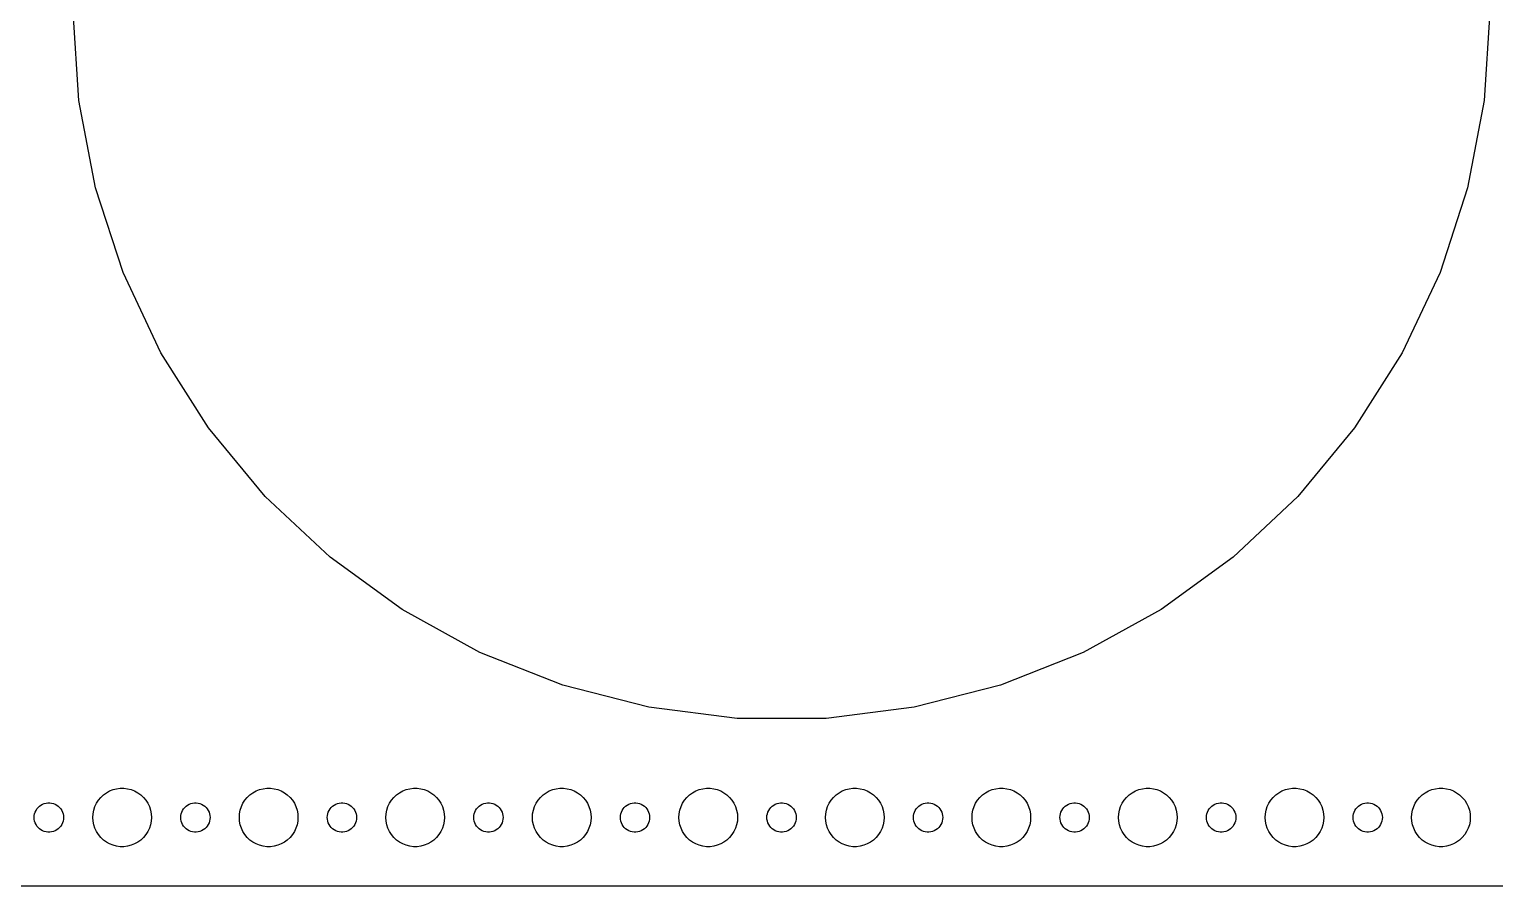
# Model space of a CAD drawing. Header units: metres. Extents: x -314 to 314, y -89 to 89.
# Drawn here: x -152 to -2, y -89.5 to -1.8 of the extents above; entities that cross this region are included whole.
import ezdxf

# ---------------------------------------------------------------- set-up
doc = ezdxf.new("R2010")
doc.units = ezdxf.units.M

msp = doc.modelspace()

# ---------------------------------------------------------------- linework, layer by layer
for p, q in [((-146.928, -9.08665), (-147.5, 0)), ((-2.5, 0), (-3.07167, -9.08665)), ((-145.222, -18.03), (-146.928, -9.08665)), ((-3.07167, -9.08665), (-4.77771, -18.03)), ((-142.409, -26.689), (-145.222, -18.03)), ((-4.77771, -18.03), (-7.5912, -26.689)), ((-138.532, -34.9271), (-142.409, -26.689)), ((-7.5912, -26.689), (-11.4678, -34.9271)), ((-133.654, -42.6144), (-138.532, -34.9271)), ((-11.4678, -34.9271), (-16.3463, -42.6144)), ((-127.85, -49.6297), (-133.654, -42.6144)), ((-16.3463, -42.6144), (-22.1498, -49.6297)), ((-121.213, -55.8622), (-127.85, -49.6297)), ((-22.1498, -49.6297), (-28.7868, -55.8622)), ((-113.847, -61.2138), (-121.213, -55.8622)), ((-28.7868, -55.8622), (-36.1526, -61.2138)), ((-105.869, -65.6), (-113.847, -61.2138)), ((-36.1526, -61.2138), (-44.131, -65.6)), ((-97.4037, -68.9516), (-105.869, -65.6)), ((-44.131, -65.6), (-52.5963, -68.9516)), ((-88.5851, -71.2158), (-97.4037, -68.9516)), ((-52.5963, -68.9516), (-61.4149, -71.2158)), ((-79.5523, -72.3569), (-88.5851, -71.2158)), ((-61.4149, -71.2158), (-70.4477, -72.3569)), ((-70.4477, -72.3569), (-79.5523, -72.3569)), ((-145.129, -81.0547), (-144.927, -80.7366)), ((-144.927, -80.7366), (-144.687, -80.4464)), ((-144.687, -80.4464), (-144.412, -80.1885)), ((-144.412, -80.1885), (-144.107, -79.967)), ((-144.107, -79.967), (-143.777, -79.7855)), ((-143.777, -79.7855), (-143.427, -79.6468)), ((-143.427, -79.6468), (-143.062, -79.5531)), ((-143.062, -79.5531), (-142.688, -79.5059)), ((-142.688, -79.5059), (-142.312, -79.5059)), ((-142.312, -79.5059), (-141.938, -79.5531)), ((-141.938, -79.5531), (-141.573, -79.6468)), ((-141.573, -79.6468), (-141.223, -79.7855)), ((-141.223, -79.7855), (-140.893, -79.967)), ((-140.893, -79.967), (-140.588, -80.1885)), ((-140.588, -80.1885), (-140.313, -80.4464)), ((-140.313, -80.4464), (-140.073, -80.7366)), ((-140.073, -80.7366), (-139.871, -81.0547)), ((-130.129, -81.0547), (-129.927, -80.7366)), ((-129.927, -80.7366), (-129.687, -80.4464)), ((-129.687, -80.4464), (-129.412, -80.1885)), ((-129.412, -80.1885), (-129.107, -79.967)), ((-129.107, -79.967), (-128.777, -79.7855)), ((-128.777, -79.7855), (-128.427, -79.6468)), ((-128.427, -79.6468), (-128.062, -79.5531)), ((-128.062, -79.5531), (-127.688, -79.5059)), ((-127.688, -79.5059), (-127.312, -79.5059)), ((-127.312, -79.5059), (-126.938, -79.5531)), ((-126.938, -79.5531), (-126.573, -79.6468)), ((-126.573, -79.6468), (-126.223, -79.7855)), ((-126.223, -79.7855), (-125.893, -79.967)), ((-125.893, -79.967), (-125.588, -80.1885)), ((-125.588, -80.1885), (-125.313, -80.4464)), ((-125.313, -80.4464), (-125.073, -80.7366)), ((-125.073, -80.7366), (-124.871, -81.0547)), ((-115.129, -81.0547), (-114.927, -80.7366)), ((-114.927, -80.7366), (-114.687, -80.4464)), ((-114.687, -80.4464), (-114.412, -80.1885)), ((-114.412, -80.1885), (-114.107, -79.967)), ((-114.107, -79.967), (-113.777, -79.7855)), ((-113.777, -79.7855), (-113.427, -79.6468)), ((-113.427, -79.6468), (-113.062, -79.5531)), ((-113.062, -79.5531), (-112.688, -79.5059)), ((-112.688, -79.5059), (-112.312, -79.5059)), ((-112.312, -79.5059), (-111.938, -79.5531)), ((-111.938, -79.5531), (-111.573, -79.6468)), ((-111.573, -79.6468), (-111.223, -79.7855)), ((-111.223, -79.7855), (-110.893, -79.967)), ((-110.893, -79.967), (-110.588, -80.1885)), ((-110.588, -80.1885), (-110.313, -80.4464)), ((-110.313, -80.4464), (-110.073, -80.7366)), ((-110.073, -80.7366), (-109.871, -81.0547)), ((-100.129, -81.0547), (-99.927, -80.7366)), ((-99.927, -80.7366), (-99.6869, -80.4464)), ((-99.6869, -80.4464), (-99.4123, -80.1885)), ((-99.4123, -80.1885), (-99.1075, -79.967)), ((-99.1075, -79.967), (-98.7773, -79.7855)), ((-98.7773, -79.7855), (-98.427, -79.6468)), ((-98.427, -79.6468), (-98.0621, -79.5531)), ((-98.0621, -79.5531), (-97.6884, -79.5059)), ((-97.6884, -79.5059), (-97.3116, -79.5059)), ((-97.3116, -79.5059), (-96.9379, -79.5531)), ((-96.9379, -79.5531), (-96.573, -79.6468)), ((-96.573, -79.6468), (-96.2227, -79.7855)), ((-96.2227, -79.7855), (-95.8925, -79.967)), ((-95.8925, -79.967), (-95.5877, -80.1885)), ((-95.5877, -80.1885), (-95.3131, -80.4464)), ((-95.3131, -80.4464), (-95.073, -80.7366)), ((-95.073, -80.7366), (-94.8711, -81.0547)), ((-85.1289, -81.0547), (-84.927, -80.7366)), ((-84.927, -80.7366), (-84.6869, -80.4464)), ((-84.6869, -80.4464), (-84.4123, -80.1885)), ((-84.4123, -80.1885), (-84.1075, -79.967)), ((-84.1075, -79.967), (-83.7773, -79.7855)), ((-83.7773, -79.7855), (-83.427, -79.6468)), ((-83.427, -79.6468), (-83.0621, -79.5531)), ((-83.0621, -79.5531), (-82.6884, -79.5059)), ((-82.6884, -79.5059), (-82.3116, -79.5059)), ((-82.3116, -79.5059), (-81.9379, -79.5531)), ((-81.9379, -79.5531), (-81.573, -79.6468)), ((-81.573, -79.6468), (-81.2227, -79.7855)), ((-81.2227, -79.7855), (-80.8925, -79.967)), ((-80.8925, -79.967), (-80.5877, -80.1885)), ((-80.5877, -80.1885), (-80.3131, -80.4464)), ((-80.3131, -80.4464), (-80.073, -80.7366)), ((-80.073, -80.7366), (-79.8711, -81.0547)), ((-70.1289, -81.0547), (-69.927, -80.7366)), ((-69.927, -80.7366), (-69.6869, -80.4464)), ((-69.6869, -80.4464), (-69.4123, -80.1885)), ((-69.4123, -80.1885), (-69.1075, -79.967)), ((-69.1075, -79.967), (-68.7773, -79.7855)), ((-68.7773, -79.7855), (-68.427, -79.6468)), ((-68.427, -79.6468), (-68.0621, -79.5531)), ((-68.0621, -79.5531), (-67.6884, -79.5059)), ((-67.6884, -79.5059), (-67.3116, -79.5059)), ((-67.3116, -79.5059), (-66.9379, -79.5531)), ((-66.9379, -79.5531), (-66.573, -79.6468)), ((-66.573, -79.6468), (-66.2227, -79.7855)), ((-66.2227, -79.7855), (-65.8925, -79.967)), ((-65.8925, -79.967), (-65.5877, -80.1885)), ((-65.5877, -80.1885), (-65.3131, -80.4464)), ((-65.3131, -80.4464), (-65.073, -80.7366)), ((-65.073, -80.7366), (-64.8711, -81.0547)), ((-55.1289, -81.0547), (-54.927, -80.7366)), ((-54.927, -80.7366), (-54.6869, -80.4464)), ((-54.6869, -80.4464), (-54.4123, -80.1885)), ((-54.4123, -80.1885), (-54.1075, -79.967)), ((-54.1075, -79.967), (-53.7773, -79.7855)), ((-53.7773, -79.7855), (-53.427, -79.6468)), ((-53.427, -79.6468), (-53.0621, -79.5531)), ((-53.0621, -79.5531), (-52.6884, -79.5059)), ((-52.6884, -79.5059), (-52.3116, -79.5059)), ((-52.3116, -79.5059), (-51.9379, -79.5531)), ((-51.9379, -79.5531), (-51.5729, -79.6468)), ((-51.5729, -79.6468), (-51.2227, -79.7855)), ((-51.2227, -79.7855), (-50.8925, -79.967)), ((-50.8925, -79.967), (-50.5877, -80.1885)), ((-50.5877, -80.1885), (-50.3131, -80.4464)), ((-50.3131, -80.4464), (-50.0729, -80.7366)), ((-50.0729, -80.7366), (-49.8711, -81.0547)), ((-40.1289, -81.0547), (-39.927, -80.7366)), ((-39.927, -80.7366), (-39.6869, -80.4464)), ((-39.6869, -80.4464), (-39.4123, -80.1885)), ((-39.4123, -80.1885), (-39.1075, -79.967)), ((-39.1075, -79.967), (-38.7773, -79.7855)), ((-38.7773, -79.7855), (-38.427, -79.6468)), ((-38.427, -79.6468), (-38.0621, -79.5531)), ((-38.0621, -79.5531), (-37.6884, -79.5059)), ((-37.6884, -79.5059), (-37.3116, -79.5059)), ((-37.3116, -79.5059), (-36.9379, -79.5531)), ((-36.9379, -79.5531), (-36.5729, -79.6468)), ((-36.5729, -79.6468), (-36.2227, -79.7855)), ((-36.2227, -79.7855), (-35.8925, -79.967)), ((-35.8925, -79.967), (-35.5877, -80.1885)), ((-35.5877, -80.1885), (-35.3131, -80.4464)), ((-35.3131, -80.4464), (-35.0729, -80.7366)), ((-35.0729, -80.7366), (-34.8711, -81.0547)), ((-25.1289, -81.0547), (-24.927, -80.7366)), ((-24.927, -80.7366), (-24.6869, -80.4464)), ((-24.6869, -80.4464), (-24.4123, -80.1885)), ((-24.4123, -80.1885), (-24.1075, -79.967)), ((-24.1075, -79.967), (-23.7773, -79.7855)), ((-23.7773, -79.7855), (-23.427, -79.6468)), ((-23.427, -79.6468), (-23.0621, -79.5531)), ((-23.0621, -79.5531), (-22.6884, -79.5059)), ((-22.6884, -79.5059), (-22.3116, -79.5059)), ((-22.3116, -79.5059), (-21.9379, -79.5531)), ((-21.9379, -79.5531), (-21.5729, -79.6468)), ((-21.5729, -79.6468), (-21.2227, -79.7855)), ((-21.2227, -79.7855), (-20.8925, -79.967)), ((-20.8925, -79.967), (-20.5877, -80.1885)), ((-20.5877, -80.1885), (-20.3131, -80.4464)), ((-20.3131, -80.4464), (-20.0729, -80.7366)), ((-20.0729, -80.7366), (-19.8711, -81.0547)), ((-10.1289, -81.0547), (-9.92705, -80.7366)), ((-9.92705, -80.7366), (-9.6869, -80.4464)), ((-9.6869, -80.4464), (-9.41226, -80.1885)), ((-9.41226, -80.1885), (-9.10747, -79.967)), ((-9.10747, -79.967), (-8.77733, -79.7855)), ((-8.77733, -79.7855), (-8.42705, -79.6468)), ((-8.42705, -79.6468), (-8.06213, -79.5531)), ((-8.06213, -79.5531), (-7.68837, -79.5059)), ((-7.68837, -79.5059), (-7.31161, -79.5059)), ((-7.31161, -79.5059), (-6.93785, -79.5531)), ((-6.93785, -79.5531), (-6.57294, -79.6468)), ((-6.57294, -79.6468), (-6.22266, -79.7855)), ((-6.22266, -79.7855), (-5.89252, -79.967)), ((-5.89252, -79.967), (-5.58772, -80.1885)), ((-5.58772, -80.1885), (-5.31308, -80.4464)), ((-5.31308, -80.4464), (-5.07294, -80.7366)), ((-5.07294, -80.7366), (-4.87108, -81.0547)), ((-151.5, -82.5), (-151.488, -82.312)), ((-151.488, -82.688), (-151.5, -82.5)), ((-151.488, -82.312), (-151.453, -82.127)), ((-151.453, -82.127), (-151.395, -81.9478)), ((-151.395, -81.9478), (-151.314, -81.7774)), ((-151.314, -81.7774), (-151.214, -81.6183)), ((-151.214, -81.6183), (-151.093, -81.4732)), ((-151.093, -81.4732), (-150.956, -81.3442)), ((-150.956, -81.3442), (-150.804, -81.2335)), ((-150.804, -81.2335), (-150.639, -81.1428)), ((-150.639, -81.1428), (-150.464, -81.0734)), ((-150.464, -81.0734), (-150.281, -81.0266)), ((-150.281, -81.0266), (-150.094, -81.003)), ((-150.094, -81.003), (-149.906, -81.003)), ((-149.906, -81.003), (-149.719, -81.0266)), ((-149.719, -81.0266), (-149.536, -81.0734)), ((-149.536, -81.0734), (-149.361, -81.1428)), ((-149.361, -81.1428), (-149.196, -81.2335)), ((-149.196, -81.2335), (-149.044, -81.3442)), ((-149.044, -81.3442), (-148.907, -81.4732)), ((-148.907, -81.4732), (-148.786, -81.6183)), ((-148.786, -81.6183), (-148.686, -81.7774)), ((-148.686, -81.7774), (-148.605, -81.9478)), ((-148.605, -81.9478), (-148.547, -82.127)), ((-148.547, -82.127), (-148.512, -82.312)), ((-148.512, -82.312), (-148.5, -82.5)), ((-148.5, -82.5), (-148.512, -82.688)), ((-145.5, -82.5), (-145.476, -82.124)), ((-145.476, -82.876), (-145.5, -82.5)), ((-145.476, -82.124), (-145.406, -81.7539)), ((-145.406, -81.7539), (-145.289, -81.3956)), ((-145.289, -81.3956), (-145.129, -81.0547)), ((-139.871, -81.0547), (-139.711, -81.3956)), ((-139.711, -81.3956), (-139.594, -81.7539)), ((-139.594, -81.7539), (-139.524, -82.124)), ((-139.524, -82.124), (-139.5, -82.5)), ((-139.5, -82.5), (-139.524, -82.876)), ((-136.5, -82.5), (-136.488, -82.312)), ((-136.488, -82.688), (-136.5, -82.5)), ((-136.488, -82.312), (-136.453, -82.127)), ((-136.453, -82.127), (-136.395, -81.9478)), ((-136.395, -81.9478), (-136.314, -81.7774)), ((-136.314, -81.7774), (-136.214, -81.6183)), ((-136.214, -81.6183), (-136.093, -81.4732)), ((-136.093, -81.4732), (-135.956, -81.3442)), ((-135.956, -81.3442), (-135.804, -81.2335)), ((-135.804, -81.2335), (-135.639, -81.1428)), ((-135.639, -81.1428), (-135.464, -81.0734)), ((-135.464, -81.0734), (-135.281, -81.0266)), ((-135.281, -81.0266), (-135.094, -81.003)), ((-135.094, -81.003), (-134.906, -81.003)), ((-134.906, -81.003), (-134.719, -81.0266)), ((-134.719, -81.0266), (-134.536, -81.0734)), ((-134.536, -81.0734), (-134.361, -81.1428)), ((-134.361, -81.1428), (-134.196, -81.2335)), ((-134.196, -81.2335), (-134.044, -81.3442)), ((-134.044, -81.3442), (-133.907, -81.4732)), ((-133.907, -81.4732), (-133.786, -81.6183)), ((-133.786, -81.6183), (-133.686, -81.7774)), ((-133.686, -81.7774), (-133.605, -81.9478)), ((-133.605, -81.9478), (-133.547, -82.127)), ((-133.547, -82.127), (-133.512, -82.312)), ((-133.512, -82.312), (-133.5, -82.5)), ((-133.5, -82.5), (-133.512, -82.688)), ((-130.5, -82.5), (-130.476, -82.124)), ((-130.476, -82.876), (-130.5, -82.5)), ((-130.476, -82.124), (-130.406, -81.7539)), ((-130.406, -81.7539), (-130.289, -81.3956)), ((-130.289, -81.3956), (-130.129, -81.0547)), ((-124.871, -81.0547), (-124.711, -81.3956)), ((-124.711, -81.3956), (-124.594, -81.7539)), ((-124.594, -81.7539), (-124.524, -82.124)), ((-124.524, -82.124), (-124.5, -82.5)), ((-124.5, -82.5), (-124.524, -82.876)), ((-121.5, -82.5), (-121.488, -82.312)), ((-121.488, -82.688), (-121.5, -82.5)), ((-121.488, -82.312), (-121.453, -82.127)), ((-121.453, -82.127), (-121.395, -81.9478)), ((-121.395, -81.9478), (-121.314, -81.7774)), ((-121.314, -81.7774), (-121.214, -81.6183)), ((-121.214, -81.6183), (-121.093, -81.4732)), ((-121.093, -81.4732), (-120.956, -81.3442)), ((-120.956, -81.3442), (-120.804, -81.2335)), ((-120.804, -81.2335), (-120.639, -81.1428)), ((-120.639, -81.1428), (-120.464, -81.0734)), ((-120.464, -81.0734), (-120.281, -81.0266)), ((-120.281, -81.0266), (-120.094, -81.003)), ((-120.094, -81.003), (-119.906, -81.003)), ((-119.906, -81.003), (-119.719, -81.0266)), ((-119.719, -81.0266), (-119.536, -81.0734)), ((-119.536, -81.0734), (-119.361, -81.1428)), ((-119.361, -81.1428), (-119.196, -81.2335)), ((-119.196, -81.2335), (-119.044, -81.3442)), ((-119.044, -81.3442), (-118.907, -81.4732)), ((-118.907, -81.4732), (-118.786, -81.6183)), ((-118.786, -81.6183), (-118.686, -81.7774)), ((-118.686, -81.7774), (-118.605, -81.9478)), ((-118.605, -81.9478), (-118.547, -82.127)), ((-118.547, -82.127), (-118.512, -82.312)), ((-118.512, -82.312), (-118.5, -82.5)), ((-118.5, -82.5), (-118.512, -82.688)), ((-115.5, -82.5), (-115.476, -82.124)), ((-115.476, -82.876), (-115.5, -82.5)), ((-115.476, -82.124), (-115.406, -81.7539)), ((-115.406, -81.7539), (-115.289, -81.3956)), ((-115.289, -81.3956), (-115.129, -81.0547)), ((-109.871, -81.0547), (-109.711, -81.3956)), ((-109.711, -81.3956), (-109.594, -81.7539)), ((-109.594, -81.7539), (-109.524, -82.124)), ((-109.524, -82.124), (-109.5, -82.5)), ((-109.5, -82.5), (-109.524, -82.876)), ((-106.5, -82.5), (-106.488, -82.312)), ((-106.488, -82.688), (-106.5, -82.5)), ((-106.488, -82.312), (-106.453, -82.127)), ((-106.453, -82.127), (-106.395, -81.9478)), ((-106.395, -81.9478), (-106.314, -81.7774)), ((-106.314, -81.7774), (-106.214, -81.6183)), ((-106.214, -81.6183), (-106.093, -81.4732)), ((-106.093, -81.4732), (-105.956, -81.3442)), ((-105.956, -81.3442), (-105.804, -81.2335)), ((-105.804, -81.2335), (-105.639, -81.1428)), ((-105.639, -81.1428), (-105.464, -81.0734)), ((-105.464, -81.0734), (-105.281, -81.0266)), ((-105.281, -81.0266), (-105.094, -81.003)), ((-105.094, -81.003), (-104.906, -81.003)), ((-104.906, -81.003), (-104.719, -81.0266)), ((-104.719, -81.0266), (-104.536, -81.0734)), ((-104.536, -81.0734), (-104.361, -81.1428)), ((-104.361, -81.1428), (-104.196, -81.2335)), ((-104.196, -81.2335), (-104.044, -81.3442)), ((-104.044, -81.3442), (-103.907, -81.4732)), ((-103.907, -81.4732), (-103.786, -81.6183)), ((-103.786, -81.6183), (-103.686, -81.7774)), ((-103.686, -81.7774), (-103.605, -81.9478)), ((-103.605, -81.9478), (-103.547, -82.127)), ((-103.547, -82.127), (-103.512, -82.312)), ((-103.512, -82.312), (-103.5, -82.5)), ((-103.5, -82.5), (-103.512, -82.688)), ((-100.5, -82.5), (-100.476, -82.124)), ((-100.476, -82.876), (-100.5, -82.5)), ((-100.476, -82.124), (-100.406, -81.7539)), ((-100.406, -81.7539), (-100.289, -81.3956)), ((-100.289, -81.3956), (-100.129, -81.0547)), ((-94.8711, -81.0547), (-94.7107, -81.3956)), ((-94.7107, -81.3956), (-94.5943, -81.7539)), ((-94.5943, -81.7539), (-94.5237, -82.124)), ((-94.5237, -82.124), (-94.5, -82.5)), ((-94.5, -82.5), (-94.5237, -82.876)), ((-91.5, -82.5), (-91.4882, -82.312)), ((-91.4882, -82.688), (-91.5, -82.5)), ((-91.4882, -82.312), (-91.4529, -82.127)), ((-91.4529, -82.127), (-91.3947, -81.9478)), ((-91.3947, -81.9478), (-91.3145, -81.7774)), ((-91.3145, -81.7774), (-91.2135, -81.6183)), ((-91.2135, -81.6183), (-91.0934, -81.4732)), ((-91.0934, -81.4732), (-90.9561, -81.3442)), ((-90.9561, -81.3442), (-90.8037, -81.2335)), ((-90.8037, -81.2335), (-90.6387, -81.1428)), ((-90.6387, -81.1428), (-90.4635, -81.0734)), ((-90.4635, -81.0734), (-90.2811, -81.0266)), ((-90.2811, -81.0266), (-90.0942, -81.003)), ((-90.0942, -81.003), (-89.9058, -81.003)), ((-89.9058, -81.003), (-89.7189, -81.0266)), ((-89.7189, -81.0266), (-89.5365, -81.0734)), ((-89.5365, -81.0734), (-89.3613, -81.1428)), ((-89.3613, -81.1428), (-89.1963, -81.2335)), ((-89.1963, -81.2335), (-89.0439, -81.3442)), ((-89.0439, -81.3442), (-88.9065, -81.4732)), ((-88.9065, -81.4732), (-88.7865, -81.6183)), ((-88.7865, -81.6183), (-88.6855, -81.7774)), ((-88.6855, -81.7774), (-88.6053, -81.9478)), ((-88.6053, -81.9478), (-88.5471, -82.127)), ((-88.5471, -82.127), (-88.5118, -82.312)), ((-88.5118, -82.312), (-88.5, -82.5)), ((-88.5, -82.5), (-88.5118, -82.688)), ((-85.5, -82.5), (-85.4763, -82.124)), ((-85.4763, -82.876), (-85.5, -82.5)), ((-85.4763, -82.124), (-85.4057, -81.7539)), ((-85.4057, -81.7539), (-85.2893, -81.3956)), ((-85.2893, -81.3956), (-85.1289, -81.0547)), ((-79.8711, -81.0547), (-79.7107, -81.3956)), ((-79.7107, -81.3956), (-79.5943, -81.7539)), ((-79.5943, -81.7539), (-79.5237, -82.124)), ((-79.5237, -82.124), (-79.5, -82.5)), ((-79.5, -82.5), (-79.5237, -82.876)), ((-76.5, -82.5), (-76.4882, -82.312)), ((-76.4882, -82.688), (-76.5, -82.5)), ((-76.4882, -82.312), (-76.4529, -82.127)), ((-76.4529, -82.127), (-76.3947, -81.9478)), ((-76.3947, -81.9478), (-76.3145, -81.7774)), ((-76.3145, -81.7774), (-76.2135, -81.6183)), ((-76.2135, -81.6183), (-76.0934, -81.4732)), ((-76.0934, -81.4732), (-75.9561, -81.3442)), ((-75.9561, -81.3442), (-75.8037, -81.2335)), ((-75.8037, -81.2335), (-75.6387, -81.1428)), ((-75.6387, -81.1428), (-75.4635, -81.0734)), ((-75.4635, -81.0734), (-75.2811, -81.0266)), ((-75.2811, -81.0266), (-75.0942, -81.003)), ((-75.0942, -81.003), (-74.9058, -81.003)), ((-74.9058, -81.003), (-74.7189, -81.0266)), ((-74.7189, -81.0266), (-74.5365, -81.0734)), ((-74.5365, -81.0734), (-74.3613, -81.1428)), ((-74.3613, -81.1428), (-74.1963, -81.2335)), ((-74.1963, -81.2335), (-74.0439, -81.3442)), ((-74.0439, -81.3442), (-73.9065, -81.4732)), ((-73.9065, -81.4732), (-73.7865, -81.6183)), ((-73.7865, -81.6183), (-73.6855, -81.7774)), ((-73.6855, -81.7774), (-73.6053, -81.9478)), ((-73.6053, -81.9478), (-73.5471, -82.127)), ((-73.5471, -82.127), (-73.5118, -82.312)), ((-73.5118, -82.312), (-73.5, -82.5)), ((-73.5, -82.5), (-73.5118, -82.688)), ((-70.5, -82.5), (-70.4763, -82.124)), ((-70.4763, -82.876), (-70.5, -82.5)), ((-70.4763, -82.124), (-70.4057, -81.7539)), ((-70.4057, -81.7539), (-70.2893, -81.3956)), ((-70.2893, -81.3956), (-70.1289, -81.0547)), ((-64.8711, -81.0547), (-64.7107, -81.3956)), ((-64.7107, -81.3956), (-64.5943, -81.7539)), ((-64.5943, -81.7539), (-64.5237, -82.124)), ((-64.5237, -82.124), (-64.5, -82.5)), ((-64.5, -82.5), (-64.5237, -82.876)), ((-61.5, -82.5), (-61.4882, -82.312)), ((-61.4882, -82.688), (-61.5, -82.5)), ((-61.4882, -82.312), (-61.4529, -82.127)), ((-61.4529, -82.127), (-61.3947, -81.9478)), ((-61.3947, -81.9478), (-61.3145, -81.7774)), ((-61.3145, -81.7774), (-61.2135, -81.6183)), ((-61.2135, -81.6183), (-61.0934, -81.4732)), ((-61.0934, -81.4732), (-60.9561, -81.3442)), ((-60.9561, -81.3442), (-60.8037, -81.2335)), ((-60.8037, -81.2335), (-60.6387, -81.1428)), ((-60.6387, -81.1428), (-60.4635, -81.0734)), ((-60.4635, -81.0734), (-60.2811, -81.0266)), ((-60.2811, -81.0266), (-60.0942, -81.003)), ((-60.0942, -81.003), (-59.9058, -81.003)), ((-59.9058, -81.003), (-59.7189, -81.0266)), ((-59.7189, -81.0266), (-59.5365, -81.0734)), ((-59.5365, -81.0734), (-59.3613, -81.1428)), ((-59.3613, -81.1428), (-59.1963, -81.2335)), ((-59.1963, -81.2335), (-59.0439, -81.3442)), ((-59.0439, -81.3442), (-58.9065, -81.4732)), ((-58.9065, -81.4732), (-58.7865, -81.6183)), ((-58.7865, -81.6183), (-58.6855, -81.7774)), ((-58.6855, -81.7774), (-58.6053, -81.9478)), ((-58.6053, -81.9478), (-58.5471, -82.127)), ((-58.5471, -82.127), (-58.5118, -82.312)), ((-58.5118, -82.312), (-58.5, -82.5)), ((-58.5, -82.5), (-58.5118, -82.688)), ((-55.5, -82.5), (-55.4763, -82.124)), ((-55.4763, -82.876), (-55.5, -82.5)), ((-55.4763, -82.124), (-55.4057, -81.7539)), ((-55.4057, -81.7539), (-55.2893, -81.3956)), ((-55.2893, -81.3956), (-55.1289, -81.0547)), ((-49.8711, -81.0547), (-49.7107, -81.3956)), ((-49.7107, -81.3956), (-49.5942, -81.7539)), ((-49.5942, -81.7539), (-49.5237, -82.124)), ((-49.5237, -82.124), (-49.5, -82.5)), ((-49.5, -82.5), (-49.5237, -82.876)), ((-46.5, -82.5), (-46.4882, -82.312)), ((-46.4882, -82.688), (-46.5, -82.5)), ((-46.4882, -82.312), (-46.4529, -82.127)), ((-46.4529, -82.127), (-46.3947, -81.9478)), ((-46.3947, -81.9478), (-46.3145, -81.7774)), ((-46.3145, -81.7774), (-46.2135, -81.6183)), ((-46.2135, -81.6183), (-46.0934, -81.4732)), ((-46.0934, -81.4732), (-45.9561, -81.3442)), ((-45.9561, -81.3442), (-45.8037, -81.2335)), ((-45.8037, -81.2335), (-45.6387, -81.1428)), ((-45.6387, -81.1428), (-45.4635, -81.0734)), ((-45.4635, -81.0734), (-45.2811, -81.0266)), ((-45.2811, -81.0266), (-45.0942, -81.003)), ((-45.0942, -81.003), (-44.9058, -81.003)), ((-44.9058, -81.003), (-44.7189, -81.0266)), ((-44.7189, -81.0266), (-44.5365, -81.0734)), ((-44.5365, -81.0734), (-44.3613, -81.1428)), ((-44.3613, -81.1428), (-44.1963, -81.2335)), ((-44.1963, -81.2335), (-44.0439, -81.3442)), ((-44.0439, -81.3442), (-43.9065, -81.4732)), ((-43.9065, -81.4732), (-43.7865, -81.6183)), ((-43.7865, -81.6183), (-43.6855, -81.7774)), ((-43.6855, -81.7774), (-43.6053, -81.9478)), ((-43.6053, -81.9478), (-43.5471, -82.127)), ((-43.5471, -82.127), (-43.5118, -82.312)), ((-43.5118, -82.312), (-43.5, -82.5)), ((-43.5, -82.5), (-43.5118, -82.688)), ((-40.5, -82.5), (-40.4763, -82.124)), ((-40.4763, -82.876), (-40.5, -82.5)), ((-40.4763, -82.124), (-40.4057, -81.7539)), ((-40.4057, -81.7539), (-40.2893, -81.3956)), ((-40.2893, -81.3956), (-40.1289, -81.0547)), ((-34.8711, -81.0547), (-34.7107, -81.3956)), ((-34.7107, -81.3956), (-34.5942, -81.7539)), ((-34.5942, -81.7539), (-34.5237, -82.124)), ((-34.5237, -82.124), (-34.5, -82.5)), ((-34.5, -82.5), (-34.5237, -82.876)), ((-31.5, -82.5), (-31.4882, -82.312)), ((-31.4882, -82.688), (-31.5, -82.5)), ((-31.4882, -82.312), (-31.4529, -82.127)), ((-31.4529, -82.127), (-31.3947, -81.9478)), ((-31.3947, -81.9478), (-31.3145, -81.7774)), ((-31.3145, -81.7774), (-31.2135, -81.6183)), ((-31.2135, -81.6183), (-31.0934, -81.4732)), ((-31.0934, -81.4732), (-30.9561, -81.3442)), ((-30.9561, -81.3442), (-30.8037, -81.2335)), ((-30.8037, -81.2335), (-30.6387, -81.1428)), ((-30.6387, -81.1428), (-30.4635, -81.0734)), ((-30.4635, -81.0734), (-30.2811, -81.0266)), ((-30.2811, -81.0266), (-30.0942, -81.003)), ((-30.0942, -81.003), (-29.9058, -81.003)), ((-29.9058, -81.003), (-29.7189, -81.0266)), ((-29.7189, -81.0266), (-29.5365, -81.0734)), ((-29.5365, -81.0734), (-29.3613, -81.1428)), ((-29.3613, -81.1428), (-29.1963, -81.2335)), ((-29.1963, -81.2335), (-29.0439, -81.3442)), ((-29.0439, -81.3442), (-28.9065, -81.4732)), ((-28.9065, -81.4732), (-28.7865, -81.6183)), ((-28.7865, -81.6183), (-28.6855, -81.7774)), ((-28.6855, -81.7774), (-28.6053, -81.9478)), ((-28.6053, -81.9478), (-28.5471, -82.127)), ((-28.5471, -82.127), (-28.5118, -82.312)), ((-28.5118, -82.312), (-28.5, -82.5)), ((-28.5, -82.5), (-28.5118, -82.688)), ((-25.5, -82.5), (-25.4763, -82.124)), ((-25.4763, -82.876), (-25.5, -82.5)), ((-25.4763, -82.124), (-25.4057, -81.7539)), ((-25.4057, -81.7539), (-25.2893, -81.3956)), ((-25.2893, -81.3956), (-25.1289, -81.0547)), ((-19.8711, -81.0547), (-19.7107, -81.3956)), ((-19.7107, -81.3956), (-19.5942, -81.7539)), ((-19.5942, -81.7539), (-19.5237, -82.124)), ((-19.5237, -82.124), (-19.5, -82.5)), ((-19.5, -82.5), (-19.5237, -82.876)), ((-16.5, -82.5), (-16.4882, -82.312)), ((-16.4882, -82.688), (-16.5, -82.5)), ((-16.4882, -82.312), (-16.4529, -82.127)), ((-16.4529, -82.127), (-16.3947, -81.9478)), ((-16.3947, -81.9478), (-16.3145, -81.7774)), ((-16.3145, -81.7774), (-16.2135, -81.6183)), ((-16.2135, -81.6183), (-16.0934, -81.4732)), ((-16.0934, -81.4732), (-15.9561, -81.3442)), ((-15.9561, -81.3442), (-15.8037, -81.2335)), ((-15.8037, -81.2335), (-15.6387, -81.1428)), ((-15.6387, -81.1428), (-15.4635, -81.0734)), ((-15.4635, -81.0734), (-15.2811, -81.0266)), ((-15.2811, -81.0266), (-15.0942, -81.003)), ((-15.0942, -81.003), (-14.9058, -81.003)), ((-14.9058, -81.003), (-14.7189, -81.0266)), ((-14.7189, -81.0266), (-14.5365, -81.0734)), ((-14.5365, -81.0734), (-14.3613, -81.1428)), ((-14.3613, -81.1428), (-14.1963, -81.2335)), ((-14.1963, -81.2335), (-14.0439, -81.3442)), ((-14.0439, -81.3442), (-13.9065, -81.4732)), ((-13.9065, -81.4732), (-13.7865, -81.6183)), ((-13.7865, -81.6183), (-13.6855, -81.7774)), ((-13.6855, -81.7774), (-13.6053, -81.9478)), ((-13.6053, -81.9478), (-13.5471, -82.127)), ((-13.5471, -82.127), (-13.5118, -82.312)), ((-13.5118, -82.312), (-13.5, -82.5)), ((-13.5, -82.5), (-13.5118, -82.688)), ((-10.5, -82.5), (-10.4763, -82.124)), ((-10.4763, -82.876), (-10.5, -82.5)), ((-10.4763, -82.124), (-10.4057, -81.7539)), ((-10.4057, -81.7539), (-10.2893, -81.3956)), ((-10.2893, -81.3956), (-10.1289, -81.0547)), ((-4.87108, -81.0547), (-4.71066, -81.3956)), ((-4.71066, -81.3956), (-4.59424, -81.7539)), ((-4.59424, -81.7539), (-4.52365, -82.124)), ((-4.52365, -82.124), (-4.5, -82.5)), ((-4.5, -82.5), (-4.52365, -82.876)), ((-151.453, -82.873), (-151.488, -82.688)), ((-151.395, -83.0522), (-151.453, -82.873)), ((-151.314, -83.2226), (-151.395, -83.0522)), ((-151.214, -83.3817), (-151.314, -83.2226)), ((-151.093, -83.5268), (-151.214, -83.3817)), ((-150.956, -83.6558), (-151.093, -83.5268)), ((-150.804, -83.7665), (-150.956, -83.6558)), ((-150.639, -83.8572), (-150.804, -83.7665)), ((-150.464, -83.9266), (-150.639, -83.8572)), ((-150.281, -83.9734), (-150.464, -83.9266)), ((-150.094, -83.997), (-150.281, -83.9734)), ((-149.906, -83.997), (-150.094, -83.997)), ((-149.719, -83.9734), (-149.906, -83.997)), ((-149.536, -83.9266), (-149.719, -83.9734)), ((-149.361, -83.8572), (-149.536, -83.9266)), ((-149.196, -83.7665), (-149.361, -83.8572)), ((-149.044, -83.6558), (-149.196, -83.7665)), ((-148.907, -83.5268), (-149.044, -83.6558)), ((-148.786, -83.3817), (-148.907, -83.5268)), ((-148.686, -83.2226), (-148.786, -83.3817)), ((-148.605, -83.0522), (-148.686, -83.2226)), ((-148.547, -82.873), (-148.605, -83.0522)), ((-148.512, -82.688), (-148.547, -82.873)), ((-145.406, -83.2461), (-145.476, -82.876)), ((-145.289, -83.6044), (-145.406, -83.2461)), ((-145.129, -83.9453), (-145.289, -83.6044)), ((-144.927, -84.2634), (-145.129, -83.9453)), ((-139.871, -83.9453), (-140.073, -84.2634)), ((-139.711, -83.6044), (-139.871, -83.9453)), ((-139.594, -83.2461), (-139.711, -83.6044)), ((-139.524, -82.876), (-139.594, -83.2461)), ((-136.453, -82.873), (-136.488, -82.688)), ((-136.395, -83.0522), (-136.453, -82.873)), ((-136.314, -83.2226), (-136.395, -83.0522)), ((-136.214, -83.3817), (-136.314, -83.2226)), ((-136.093, -83.5268), (-136.214, -83.3817)), ((-135.956, -83.6558), (-136.093, -83.5268)), ((-135.804, -83.7665), (-135.956, -83.6558)), ((-135.639, -83.8572), (-135.804, -83.7665)), ((-135.464, -83.9266), (-135.639, -83.8572)), ((-135.281, -83.9734), (-135.464, -83.9266)), ((-135.094, -83.997), (-135.281, -83.9734)), ((-134.906, -83.997), (-135.094, -83.997)), ((-134.719, -83.9734), (-134.906, -83.997)), ((-134.536, -83.9266), (-134.719, -83.9734)), ((-134.361, -83.8572), (-134.536, -83.9266)), ((-134.196, -83.7665), (-134.361, -83.8572)), ((-134.044, -83.6558), (-134.196, -83.7665)), ((-133.907, -83.5268), (-134.044, -83.6558)), ((-133.786, -83.3817), (-133.907, -83.5268)), ((-133.686, -83.2226), (-133.786, -83.3817)), ((-133.605, -83.0522), (-133.686, -83.2226)), ((-133.547, -82.873), (-133.605, -83.0522)), ((-133.512, -82.688), (-133.547, -82.873)), ((-130.406, -83.2461), (-130.476, -82.876)), ((-130.289, -83.6044), (-130.406, -83.2461)), ((-130.129, -83.9453), (-130.289, -83.6044)), ((-129.927, -84.2634), (-130.129, -83.9453)), ((-124.871, -83.9453), (-125.073, -84.2634)), ((-124.711, -83.6044), (-124.871, -83.9453)), ((-124.594, -83.2461), (-124.711, -83.6044)), ((-124.524, -82.876), (-124.594, -83.2461)), ((-121.453, -82.873), (-121.488, -82.688)), ((-121.395, -83.0522), (-121.453, -82.873)), ((-121.314, -83.2226), (-121.395, -83.0522)), ((-121.214, -83.3817), (-121.314, -83.2226)), ((-121.093, -83.5268), (-121.214, -83.3817)), ((-120.956, -83.6558), (-121.093, -83.5268)), ((-120.804, -83.7665), (-120.956, -83.6558)), ((-120.639, -83.8572), (-120.804, -83.7665)), ((-120.464, -83.9266), (-120.639, -83.8572)), ((-120.281, -83.9734), (-120.464, -83.9266)), ((-120.094, -83.997), (-120.281, -83.9734)), ((-119.906, -83.997), (-120.094, -83.997)), ((-119.719, -83.9734), (-119.906, -83.997)), ((-119.536, -83.9266), (-119.719, -83.9734)), ((-119.361, -83.8572), (-119.536, -83.9266)), ((-119.196, -83.7665), (-119.361, -83.8572)), ((-119.044, -83.6558), (-119.196, -83.7665)), ((-118.907, -83.5268), (-119.044, -83.6558)), ((-118.786, -83.3817), (-118.907, -83.5268)), ((-118.686, -83.2226), (-118.786, -83.3817)), ((-118.605, -83.0522), (-118.686, -83.2226)), ((-118.547, -82.873), (-118.605, -83.0522)), ((-118.512, -82.688), (-118.547, -82.873)), ((-115.406, -83.2461), (-115.476, -82.876)), ((-115.289, -83.6044), (-115.406, -83.2461)), ((-115.129, -83.9453), (-115.289, -83.6044)), ((-114.927, -84.2634), (-115.129, -83.9453)), ((-109.871, -83.9453), (-110.073, -84.2634)), ((-109.711, -83.6044), (-109.871, -83.9453)), ((-109.594, -83.2461), (-109.711, -83.6044)), ((-109.524, -82.876), (-109.594, -83.2461)), ((-106.453, -82.873), (-106.488, -82.688)), ((-106.395, -83.0522), (-106.453, -82.873)), ((-106.314, -83.2226), (-106.395, -83.0522)), ((-106.214, -83.3817), (-106.314, -83.2226)), ((-106.093, -83.5268), (-106.214, -83.3817)), ((-105.956, -83.6558), (-106.093, -83.5268)), ((-105.804, -83.7665), (-105.956, -83.6558)), ((-105.639, -83.8572), (-105.804, -83.7665)), ((-105.464, -83.9266), (-105.639, -83.8572)), ((-105.281, -83.9734), (-105.464, -83.9266)), ((-105.094, -83.997), (-105.281, -83.9734)), ((-104.906, -83.997), (-105.094, -83.997)), ((-104.719, -83.9734), (-104.906, -83.997)), ((-104.536, -83.9266), (-104.719, -83.9734)), ((-104.361, -83.8572), (-104.536, -83.9266)), ((-104.196, -83.7665), (-104.361, -83.8572)), ((-104.044, -83.6558), (-104.196, -83.7665)), ((-103.907, -83.5268), (-104.044, -83.6558)), ((-103.786, -83.3817), (-103.907, -83.5268)), ((-103.686, -83.2226), (-103.786, -83.3817)), ((-103.605, -83.0522), (-103.686, -83.2226)), ((-103.547, -82.873), (-103.605, -83.0522)), ((-103.512, -82.688), (-103.547, -82.873)), ((-100.406, -83.2461), (-100.476, -82.876)), ((-100.289, -83.6044), (-100.406, -83.2461)), ((-100.129, -83.9453), (-100.289, -83.6044)), ((-99.927, -84.2634), (-100.129, -83.9453)), ((-94.8711, -83.9453), (-95.073, -84.2634)), ((-94.7107, -83.6044), (-94.8711, -83.9453)), ((-94.5943, -83.2461), (-94.7107, -83.6044)), ((-94.5237, -82.876), (-94.5943, -83.2461)), ((-91.4529, -82.873), (-91.4882, -82.688)), ((-91.3947, -83.0522), (-91.4529, -82.873)), ((-91.3145, -83.2226), (-91.3947, -83.0522)), ((-91.2135, -83.3817), (-91.3145, -83.2226)), ((-91.0934, -83.5268), (-91.2135, -83.3817)), ((-90.9561, -83.6558), (-91.0934, -83.5268)), ((-90.8037, -83.7665), (-90.9561, -83.6558)), ((-90.6387, -83.8572), (-90.8037, -83.7665)), ((-90.4635, -83.9266), (-90.6387, -83.8572)), ((-90.2811, -83.9734), (-90.4635, -83.9266)), ((-90.0942, -83.997), (-90.2811, -83.9734)), ((-89.9058, -83.997), (-90.0942, -83.997)), ((-89.7189, -83.9734), (-89.9058, -83.997)), ((-89.5365, -83.9266), (-89.7189, -83.9734)), ((-89.3613, -83.8572), (-89.5365, -83.9266)), ((-89.1963, -83.7665), (-89.3613, -83.8572)), ((-89.0439, -83.6558), (-89.1963, -83.7665)), ((-88.9065, -83.5268), (-89.0439, -83.6558)), ((-88.7865, -83.3817), (-88.9065, -83.5268)), ((-88.6855, -83.2226), (-88.7865, -83.3817)), ((-88.6053, -83.0522), (-88.6855, -83.2226)), ((-88.5471, -82.873), (-88.6053, -83.0522)), ((-88.5118, -82.688), (-88.5471, -82.873)), ((-85.4057, -83.2461), (-85.4763, -82.876)), ((-85.2893, -83.6044), (-85.4057, -83.2461)), ((-85.1289, -83.9453), (-85.2893, -83.6044)), ((-84.927, -84.2634), (-85.1289, -83.9453)), ((-79.8711, -83.9453), (-80.073, -84.2634)), ((-79.7107, -83.6044), (-79.8711, -83.9453)), ((-79.5943, -83.2461), (-79.7107, -83.6044)), ((-79.5237, -82.876), (-79.5943, -83.2461)), ((-76.4529, -82.873), (-76.4882, -82.688)), ((-76.3947, -83.0522), (-76.4529, -82.873)), ((-76.3145, -83.2226), (-76.3947, -83.0522)), ((-76.2135, -83.3817), (-76.3145, -83.2226)), ((-76.0934, -83.5268), (-76.2135, -83.3817)), ((-75.9561, -83.6558), (-76.0934, -83.5268)), ((-75.8037, -83.7665), (-75.9561, -83.6558)), ((-75.6387, -83.8572), (-75.8037, -83.7665)), ((-75.4635, -83.9266), (-75.6387, -83.8572)), ((-75.2811, -83.9734), (-75.4635, -83.9266)), ((-75.0942, -83.997), (-75.2811, -83.9734)), ((-74.9058, -83.997), (-75.0942, -83.997)), ((-74.7189, -83.9734), (-74.9058, -83.997)), ((-74.5365, -83.9266), (-74.7189, -83.9734)), ((-74.3613, -83.8572), (-74.5365, -83.9266)), ((-74.1963, -83.7665), (-74.3613, -83.8572)), ((-74.0439, -83.6558), (-74.1963, -83.7665)), ((-73.9065, -83.5268), (-74.0439, -83.6558)), ((-73.7865, -83.3817), (-73.9065, -83.5268)), ((-73.6855, -83.2226), (-73.7865, -83.3817)), ((-73.6053, -83.0522), (-73.6855, -83.2226)), ((-73.5471, -82.873), (-73.6053, -83.0522)), ((-73.5118, -82.688), (-73.5471, -82.873)), ((-70.4057, -83.2461), (-70.4763, -82.876)), ((-70.2893, -83.6044), (-70.4057, -83.2461)), ((-70.1289, -83.9453), (-70.2893, -83.6044)), ((-69.927, -84.2634), (-70.1289, -83.9453)), ((-64.8711, -83.9453), (-65.073, -84.2634)), ((-64.7107, -83.6044), (-64.8711, -83.9453)), ((-64.5943, -83.2461), (-64.7107, -83.6044)), ((-64.5237, -82.876), (-64.5943, -83.2461)), ((-61.4529, -82.873), (-61.4882, -82.688)), ((-61.3947, -83.0522), (-61.4529, -82.873)), ((-61.3145, -83.2226), (-61.3947, -83.0522)), ((-61.2135, -83.3817), (-61.3145, -83.2226)), ((-61.0934, -83.5268), (-61.2135, -83.3817)), ((-60.9561, -83.6558), (-61.0934, -83.5268)), ((-60.8037, -83.7665), (-60.9561, -83.6558)), ((-60.6387, -83.8572), (-60.8037, -83.7665)), ((-60.4635, -83.9266), (-60.6387, -83.8572)), ((-60.2811, -83.9734), (-60.4635, -83.9266)), ((-60.0942, -83.997), (-60.2811, -83.9734)), ((-59.9058, -83.997), (-60.0942, -83.997)), ((-59.7189, -83.9734), (-59.9058, -83.997)), ((-59.5365, -83.9266), (-59.7189, -83.9734)), ((-59.3613, -83.8572), (-59.5365, -83.9266)), ((-59.1963, -83.7665), (-59.3613, -83.8572)), ((-59.0439, -83.6558), (-59.1963, -83.7665)), ((-58.9065, -83.5268), (-59.0439, -83.6558)), ((-58.7865, -83.3817), (-58.9065, -83.5268)), ((-58.6855, -83.2226), (-58.7865, -83.3817)), ((-58.6053, -83.0522), (-58.6855, -83.2226)), ((-58.5471, -82.873), (-58.6053, -83.0522)), ((-58.5118, -82.688), (-58.5471, -82.873)), ((-55.4057, -83.2461), (-55.4763, -82.876)), ((-55.2893, -83.6044), (-55.4057, -83.2461)), ((-55.1289, -83.9453), (-55.2893, -83.6044)), ((-54.927, -84.2634), (-55.1289, -83.9453)), ((-49.8711, -83.9453), (-50.0729, -84.2634)), ((-49.7107, -83.6044), (-49.8711, -83.9453)), ((-49.5942, -83.2461), (-49.7107, -83.6044)), ((-49.5237, -82.876), (-49.5942, -83.2461)), ((-46.4529, -82.873), (-46.4882, -82.688)), ((-46.3947, -83.0522), (-46.4529, -82.873)), ((-46.3145, -83.2226), (-46.3947, -83.0522)), ((-46.2135, -83.3817), (-46.3145, -83.2226)), ((-46.0934, -83.5268), (-46.2135, -83.3817)), ((-45.9561, -83.6558), (-46.0934, -83.5268)), ((-45.8037, -83.7665), (-45.9561, -83.6558)), ((-45.6387, -83.8572), (-45.8037, -83.7665)), ((-45.4635, -83.9266), (-45.6387, -83.8572)), ((-45.2811, -83.9734), (-45.4635, -83.9266)), ((-45.0942, -83.997), (-45.2811, -83.9734)), ((-44.9058, -83.997), (-45.0942, -83.997)), ((-44.7189, -83.9734), (-44.9058, -83.997)), ((-44.5365, -83.9266), (-44.7189, -83.9734)), ((-44.3613, -83.8572), (-44.5365, -83.9266)), ((-44.1963, -83.7665), (-44.3613, -83.8572)), ((-44.0439, -83.6558), (-44.1963, -83.7665)), ((-43.9065, -83.5268), (-44.0439, -83.6558)), ((-43.7865, -83.3817), (-43.9065, -83.5268)), ((-43.6855, -83.2226), (-43.7865, -83.3817)), ((-43.6053, -83.0522), (-43.6855, -83.2226)), ((-43.5471, -82.873), (-43.6053, -83.0522)), ((-43.5118, -82.688), (-43.5471, -82.873)), ((-40.4057, -83.2461), (-40.4763, -82.876)), ((-40.2893, -83.6044), (-40.4057, -83.2461)), ((-40.1289, -83.9453), (-40.2893, -83.6044)), ((-39.927, -84.2634), (-40.1289, -83.9453)), ((-34.8711, -83.9453), (-35.0729, -84.2634)), ((-34.7107, -83.6044), (-34.8711, -83.9453)), ((-34.5942, -83.2461), (-34.7107, -83.6044)), ((-34.5237, -82.876), (-34.5942, -83.2461)), ((-31.4529, -82.873), (-31.4882, -82.688)), ((-31.3947, -83.0522), (-31.4529, -82.873)), ((-31.3145, -83.2226), (-31.3947, -83.0522)), ((-31.2135, -83.3817), (-31.3145, -83.2226)), ((-31.0934, -83.5268), (-31.2135, -83.3817)), ((-30.9561, -83.6558), (-31.0934, -83.5268)), ((-30.8037, -83.7665), (-30.9561, -83.6558)), ((-30.6387, -83.8572), (-30.8037, -83.7665)), ((-30.4635, -83.9266), (-30.6387, -83.8572)), ((-30.2811, -83.9734), (-30.4635, -83.9266)), ((-30.0942, -83.997), (-30.2811, -83.9734)), ((-29.9058, -83.997), (-30.0942, -83.997)), ((-29.7189, -83.9734), (-29.9058, -83.997)), ((-29.5365, -83.9266), (-29.7189, -83.9734)), ((-29.3613, -83.8572), (-29.5365, -83.9266)), ((-29.1963, -83.7665), (-29.3613, -83.8572)), ((-29.0439, -83.6558), (-29.1963, -83.7665)), ((-28.9065, -83.5268), (-29.0439, -83.6558)), ((-28.7865, -83.3817), (-28.9065, -83.5268)), ((-28.6855, -83.2226), (-28.7865, -83.3817)), ((-28.6053, -83.0522), (-28.6855, -83.2226)), ((-28.5471, -82.873), (-28.6053, -83.0522)), ((-28.5118, -82.688), (-28.5471, -82.873)), ((-25.4057, -83.2461), (-25.4763, -82.876)), ((-25.2893, -83.6044), (-25.4057, -83.2461)), ((-25.1289, -83.9453), (-25.2893, -83.6044)), ((-24.927, -84.2634), (-25.1289, -83.9453)), ((-19.8711, -83.9453), (-20.0729, -84.2634)), ((-19.7107, -83.6044), (-19.8711, -83.9453)), ((-19.5942, -83.2461), (-19.7107, -83.6044)), ((-19.5237, -82.876), (-19.5942, -83.2461)), ((-16.4529, -82.873), (-16.4882, -82.688)), ((-16.3947, -83.0522), (-16.4529, -82.873)), ((-16.3145, -83.2226), (-16.3947, -83.0522)), ((-16.2135, -83.3817), (-16.3145, -83.2226)), ((-16.0934, -83.5268), (-16.2135, -83.3817)), ((-15.9561, -83.6558), (-16.0934, -83.5268)), ((-15.8037, -83.7665), (-15.9561, -83.6558)), ((-15.6387, -83.8572), (-15.8037, -83.7665)), ((-15.4635, -83.9266), (-15.6387, -83.8572)), ((-15.2811, -83.9734), (-15.4635, -83.9266)), ((-15.0942, -83.997), (-15.2811, -83.9734)), ((-14.9058, -83.997), (-15.0942, -83.997)), ((-14.7189, -83.9734), (-14.9058, -83.997)), ((-14.5365, -83.9266), (-14.7189, -83.9734)), ((-14.3613, -83.8572), (-14.5365, -83.9266)), ((-14.1963, -83.7665), (-14.3613, -83.8572)), ((-14.0439, -83.6558), (-14.1963, -83.7665)), ((-13.9065, -83.5268), (-14.0439, -83.6558)), ((-13.7865, -83.3817), (-13.9065, -83.5268)), ((-13.6855, -83.2226), (-13.7865, -83.3817)), ((-13.6053, -83.0522), (-13.6855, -83.2226)), ((-13.5471, -82.873), (-13.6053, -83.0522)), ((-13.5118, -82.688), (-13.5471, -82.873)), ((-10.4057, -83.2461), (-10.4763, -82.876)), ((-10.2893, -83.6044), (-10.4057, -83.2461)), ((-10.1289, -83.9453), (-10.2893, -83.6044)), ((-9.92705, -84.2634), (-10.1289, -83.9453)), ((-4.87108, -83.9453), (-5.07294, -84.2634)), ((-4.71066, -83.6044), (-4.87108, -83.9453)), ((-4.59424, -83.2461), (-4.71066, -83.6044)), ((-4.52365, -82.876), (-4.59424, -83.2461)), ((-144.687, -84.5536), (-144.927, -84.2634)), ((-144.412, -84.8115), (-144.687, -84.5536)), ((-144.107, -85.033), (-144.412, -84.8115)), ((-143.777, -85.2145), (-144.107, -85.033)), ((-143.427, -85.3532), (-143.777, -85.2145)), ((-143.062, -85.4469), (-143.427, -85.3532)), ((-142.688, -85.4941), (-143.062, -85.4469)), ((-142.312, -85.4941), (-142.688, -85.4941)), ((-141.938, -85.4469), (-142.312, -85.4941)), ((-141.573, -85.3532), (-141.938, -85.4469)), ((-141.223, -85.2145), (-141.573, -85.3532)), ((-140.893, -85.033), (-141.223, -85.2145)), ((-140.588, -84.8115), (-140.893, -85.033)), ((-140.313, -84.5536), (-140.588, -84.8115)), ((-140.073, -84.2634), (-140.313, -84.5536)), ((-129.687, -84.5536), (-129.927, -84.2634)), ((-129.412, -84.8115), (-129.687, -84.5536)), ((-129.107, -85.033), (-129.412, -84.8115)), ((-128.777, -85.2145), (-129.107, -85.033)), ((-128.427, -85.3532), (-128.777, -85.2145)), ((-128.062, -85.4469), (-128.427, -85.3532)), ((-127.688, -85.4941), (-128.062, -85.4469)), ((-127.312, -85.4941), (-127.688, -85.4941)), ((-126.938, -85.4469), (-127.312, -85.4941)), ((-126.573, -85.3532), (-126.938, -85.4469)), ((-126.223, -85.2145), (-126.573, -85.3532)), ((-125.893, -85.033), (-126.223, -85.2145)), ((-125.588, -84.8115), (-125.893, -85.033)), ((-125.313, -84.5536), (-125.588, -84.8115)), ((-125.073, -84.2634), (-125.313, -84.5536)), ((-114.687, -84.5536), (-114.927, -84.2634)), ((-114.412, -84.8115), (-114.687, -84.5536)), ((-114.107, -85.033), (-114.412, -84.8115)), ((-113.777, -85.2145), (-114.107, -85.033)), ((-113.427, -85.3532), (-113.777, -85.2145)), ((-113.062, -85.4469), (-113.427, -85.3532)), ((-112.688, -85.4941), (-113.062, -85.4469)), ((-112.312, -85.4941), (-112.688, -85.4941)), ((-111.938, -85.4469), (-112.312, -85.4941)), ((-111.573, -85.3532), (-111.938, -85.4469)), ((-111.223, -85.2145), (-111.573, -85.3532)), ((-110.893, -85.033), (-111.223, -85.2145)), ((-110.588, -84.8115), (-110.893, -85.033)), ((-110.313, -84.5536), (-110.588, -84.8115)), ((-110.073, -84.2634), (-110.313, -84.5536)), ((-99.6869, -84.5536), (-99.927, -84.2634)), ((-99.4123, -84.8115), (-99.6869, -84.5536)), ((-99.1075, -85.033), (-99.4123, -84.8115)), ((-98.7773, -85.2145), (-99.1075, -85.033)), ((-98.427, -85.3532), (-98.7773, -85.2145)), ((-98.0621, -85.4469), (-98.427, -85.3532)), ((-97.6884, -85.4941), (-98.0621, -85.4469)), ((-97.3116, -85.4941), (-97.6884, -85.4941)), ((-96.9379, -85.4469), (-97.3116, -85.4941)), ((-96.573, -85.3532), (-96.9379, -85.4469)), ((-96.2227, -85.2145), (-96.573, -85.3532)), ((-95.8925, -85.033), (-96.2227, -85.2145)), ((-95.5877, -84.8115), (-95.8925, -85.033)), ((-95.3131, -84.5536), (-95.5877, -84.8115)), ((-95.073, -84.2634), (-95.3131, -84.5536)), ((-84.6869, -84.5536), (-84.927, -84.2634)), ((-84.4123, -84.8115), (-84.6869, -84.5536)), ((-84.1075, -85.033), (-84.4123, -84.8115)), ((-83.7773, -85.2145), (-84.1075, -85.033)), ((-83.427, -85.3532), (-83.7773, -85.2145)), ((-83.0621, -85.4469), (-83.427, -85.3532)), ((-82.6884, -85.4941), (-83.0621, -85.4469)), ((-82.3116, -85.4941), (-82.6884, -85.4941)), ((-81.9379, -85.4469), (-82.3116, -85.4941)), ((-81.573, -85.3532), (-81.9379, -85.4469)), ((-81.2227, -85.2145), (-81.573, -85.3532)), ((-80.8925, -85.033), (-81.2227, -85.2145)), ((-80.5877, -84.8115), (-80.8925, -85.033)), ((-80.3131, -84.5536), (-80.5877, -84.8115)), ((-80.073, -84.2634), (-80.3131, -84.5536)), ((-69.6869, -84.5536), (-69.927, -84.2634)), ((-69.4123, -84.8115), (-69.6869, -84.5536)), ((-69.1075, -85.033), (-69.4123, -84.8115)), ((-68.7773, -85.2145), (-69.1075, -85.033)), ((-68.427, -85.3532), (-68.7773, -85.2145)), ((-68.0621, -85.4469), (-68.427, -85.3532)), ((-67.6884, -85.4941), (-68.0621, -85.4469)), ((-67.3116, -85.4941), (-67.6884, -85.4941)), ((-66.9379, -85.4469), (-67.3116, -85.4941)), ((-66.573, -85.3532), (-66.9379, -85.4469)), ((-66.2227, -85.2145), (-66.573, -85.3532)), ((-65.8925, -85.033), (-66.2227, -85.2145)), ((-65.5877, -84.8115), (-65.8925, -85.033)), ((-65.3131, -84.5536), (-65.5877, -84.8115)), ((-65.073, -84.2634), (-65.3131, -84.5536)), ((-54.6869, -84.5536), (-54.927, -84.2634)), ((-54.4123, -84.8115), (-54.6869, -84.5536)), ((-54.1075, -85.033), (-54.4123, -84.8115)), ((-53.7773, -85.2145), (-54.1075, -85.033)), ((-53.427, -85.3532), (-53.7773, -85.2145)), ((-53.0621, -85.4469), (-53.427, -85.3532)), ((-52.6884, -85.4941), (-53.0621, -85.4469)), ((-52.3116, -85.4941), (-52.6884, -85.4941)), ((-51.9379, -85.4469), (-52.3116, -85.4941)), ((-51.5729, -85.3532), (-51.9379, -85.4469)), ((-51.2227, -85.2145), (-51.5729, -85.3532)), ((-50.8925, -85.033), (-51.2227, -85.2145)), ((-50.5877, -84.8115), (-50.8925, -85.033)), ((-50.3131, -84.5536), (-50.5877, -84.8115)), ((-50.0729, -84.2634), (-50.3131, -84.5536)), ((-39.6869, -84.5536), (-39.927, -84.2634)), ((-39.4123, -84.8115), (-39.6869, -84.5536)), ((-39.1075, -85.033), (-39.4123, -84.8115)), ((-38.7773, -85.2145), (-39.1075, -85.033)), ((-38.427, -85.3532), (-38.7773, -85.2145)), ((-38.0621, -85.4469), (-38.427, -85.3532)), ((-37.6884, -85.4941), (-38.0621, -85.4469)), ((-37.3116, -85.4941), (-37.6884, -85.4941)), ((-36.9379, -85.4469), (-37.3116, -85.4941)), ((-36.5729, -85.3532), (-36.9379, -85.4469)), ((-36.2227, -85.2145), (-36.5729, -85.3532)), ((-35.8925, -85.033), (-36.2227, -85.2145)), ((-35.5877, -84.8115), (-35.8925, -85.033)), ((-35.3131, -84.5536), (-35.5877, -84.8115)), ((-35.0729, -84.2634), (-35.3131, -84.5536)), ((-24.6869, -84.5536), (-24.927, -84.2634)), ((-24.4123, -84.8115), (-24.6869, -84.5536)), ((-24.1075, -85.033), (-24.4123, -84.8115)), ((-23.7773, -85.2145), (-24.1075, -85.033)), ((-23.427, -85.3532), (-23.7773, -85.2145)), ((-23.0621, -85.4469), (-23.427, -85.3532)), ((-22.6884, -85.4941), (-23.0621, -85.4469)), ((-22.3116, -85.4941), (-22.6884, -85.4941)), ((-21.9379, -85.4469), (-22.3116, -85.4941)), ((-21.5729, -85.3532), (-21.9379, -85.4469)), ((-21.2227, -85.2145), (-21.5729, -85.3532)), ((-20.8925, -85.033), (-21.2227, -85.2145)), ((-20.5877, -84.8115), (-20.8925, -85.033)), ((-20.3131, -84.5536), (-20.5877, -84.8115)), ((-20.0729, -84.2634), (-20.3131, -84.5536)), ((-9.6869, -84.5536), (-9.92705, -84.2634)), ((-9.41226, -84.8115), (-9.6869, -84.5536)), ((-9.10747, -85.033), (-9.41226, -84.8115)), ((-8.77733, -85.2145), (-9.10747, -85.033)), ((-8.42705, -85.3532), (-8.77733, -85.2145)), ((-8.06213, -85.4469), (-8.42705, -85.3532)), ((-7.68837, -85.4941), (-8.06213, -85.4469)), ((-7.31161, -85.4941), (-7.68837, -85.4941)), ((-6.93785, -85.4469), (-7.31161, -85.4941)), ((-6.57294, -85.3532), (-6.93785, -85.4469)), ((-6.22266, -85.2145), (-6.57294, -85.3532)), ((-5.89252, -85.033), (-6.22266, -85.2145)), ((-5.58772, -84.8115), (-5.89252, -85.033)), ((-5.31308, -84.5536), (-5.58772, -84.8115)), ((-5.07294, -84.2634), (-5.31308, -84.5536)), ((-309.814, -89.4901), (309.814, -89.4901))]:
    msp.add_line(p, q)

doc.saveas('drawing.dxf')
